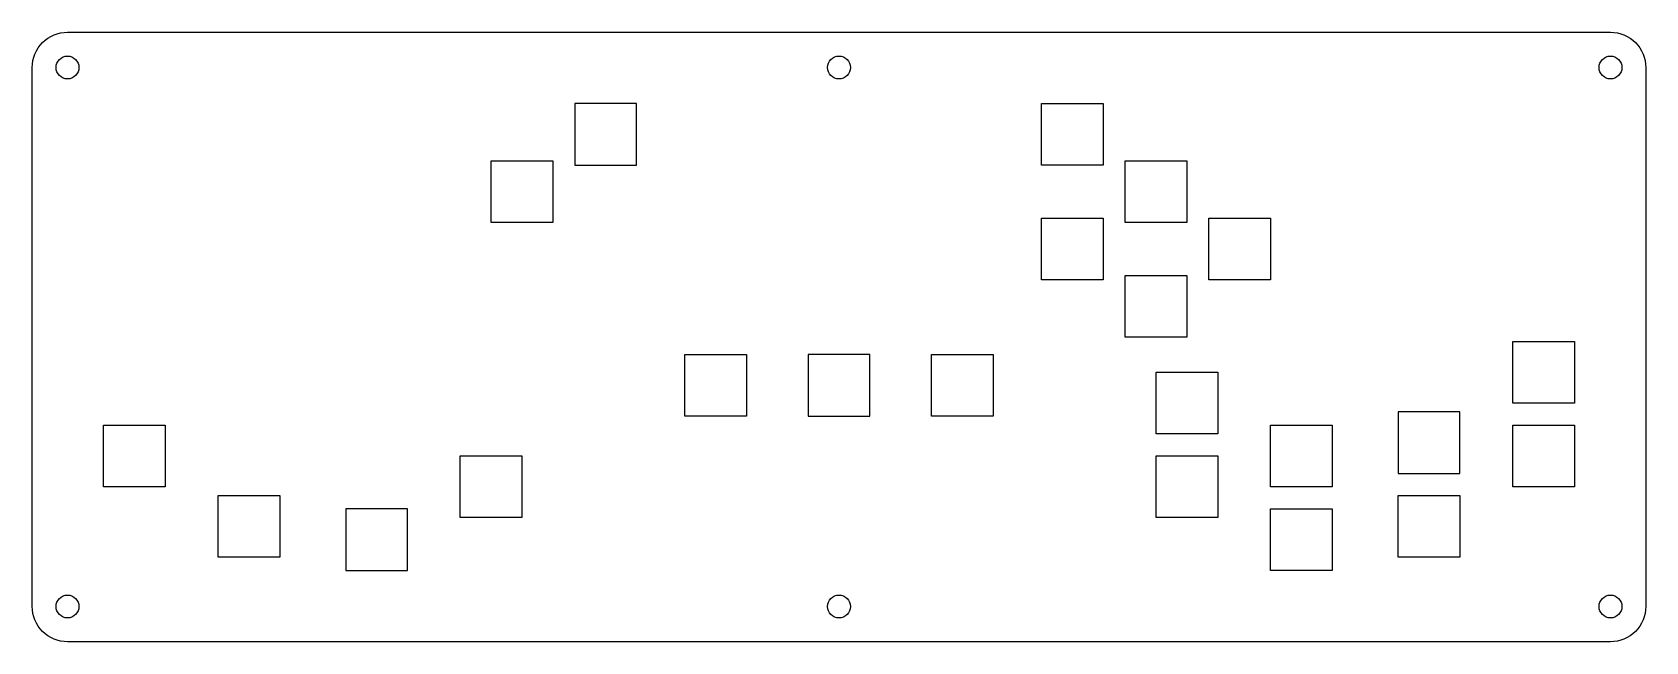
# Model space of a CAD drawing. Header units: millimetres. Extents: x -183 to 183, y -69 to 69.
import ezdxf

# ---------------------------------------------------------------- set-up
doc = ezdxf.new("R2010")
doc.units = ezdxf.units.MM
doc.layers.get('0').update_dxf_attribs({"linetype": 'CONTINUOUS'})

msp = doc.modelspace()

# ---------------------------------------------------------------- linework, layer by layer
msp.add_lwpolyline([(183.2, 61.2), (183.2, -61.2, -0.414214), (175.2, -69.2), (-175.2, -69.2, -0.414214), (-183.2, -61.2), (-183.2, 61.2, -0.414214), (-175.2, 69.2), (175.2, 69.2, -0.414214)], format="xyb", close=True)
for points in [[(-60, 39), (-46, 39), (-46, 53), (-60, 53)], [(60, 39), (46, 39), (46, 53), (60, 53)], [(-65, 26), (-79, 26), (-79, 40), (-65, 40)], [(79, 26), (65, 26), (65, 40), (79, 40)], [(60, 13), (46, 13), (46, 27), (60, 27)], [(98, 13), (84, 13), (84, 27), (98, 27)], [(79, 0), (65, 0), (65, 14), (79, 14)], [(153, -1), (167, -1), (167, -15), (153, -15)], [(-21, -18), (-35, -18), (-35, -4), (-21, -4)], [(7, -4), (-7, -4), (-7, -18), (7, -18)], [(35, -18), (21, -18), (21, -4), (35, -4)], [(86, -22), (72, -22), (72, -8), (86, -8)], [(141, -17), (127, -17), (127, -31), (141, -31)], [(-153, -34), (-167, -34), (-167, -20), (-153, -20)], [(112, -34), (98, -34), (98, -20), (112, -20)], [(167, -34), (153, -34), (153, -20), (167, -20)], [(-72, -41), (-86, -41), (-86, -27), (-72, -27)], [(86, -41), (72, -41), (72, -27), (86, -27)], [(-127, -50), (-141, -50), (-141, -36), (-127, -36)], [(141, -50), (127, -50), (127, -36), (141, -36)], [(-98, -39), (-112, -39), (-112, -53), (-98, -53)], [(112, -53), (98, -53), (98, -39), (112, -39)]]:
    msp.add_lwpolyline(points, close=True)
for centre in [(-175.2, 61.2), (0, 61.2), (175.2, 61.2), (-175.2, -61.2), (0, -61.2), (175.2, -61.2)]:
    msp.add_circle(centre, 2.6)

doc.saveas('drawing.dxf')
